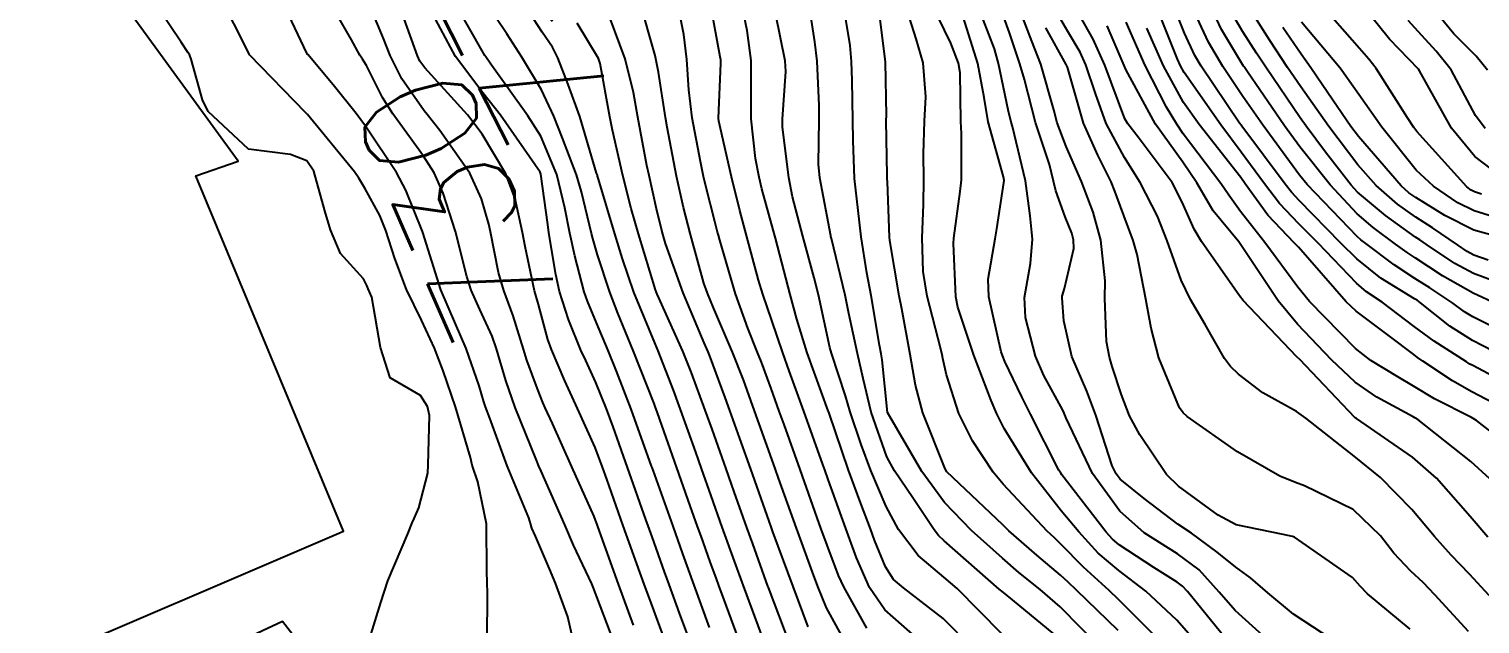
# Model space of a CAD drawing. Header units: metres. Extents: x 318500 to 325275, y 7408834 to 7428799.
# Drawn here: x 323274.73 to 323324.43, y 7418427.16 to 7418447.55 of the extents above; entities that cross this region are included whole.
import ezdxf
from ezdxf.enums import TextEntityAlignment as Align

# ---------------------------------------------------------------- set-up
doc = ezdxf.new("R2010")
doc.units = ezdxf.units.M
doc.header["$MEASUREMENT"] = 0
for name, color, linetype in [('Cotas', 45, 'Continuous'), ('Curvas de Nivel 1m', 11, 'Continuous'), ('Curvas de Nivel 5m', 15, 'Continuous'), ('Edificações', 30, 'Continuous'), ('Vias Primárias', 230, 'Continuous')]:
    doc.layers.add(name, color=color, linetype=linetype)
doc.styles.add('Style-STANDARD', font='STANDARD.shx')

msp = doc.modelspace()

# ---------------------------------------------------------------- linework, layer by layer
at = {"layer": 'Curvas de Nivel 1m', "flags": 128}
for points, elevation in [([(323286.393, 7418426.645), (323286.788, 7418427.899), (323287.023, 7418428.636), (323287.707, 7418430.256), (323287.854, 7418430.623), (323287.926, 7418430.779), (323288.088, 7418431.137), (323288.394, 7418432.329), (323288.409, 7418432.617), (323288.447, 7418434.305), (323288.385, 7418434.618), (323288.144, 7418434.989), (323287.107, 7418435.593), (323286.777, 7418436.641), (323286.476, 7418438.355), (323286.35, 7418438.648), (323286.305, 7418438.762), (323286.195, 7418438.983), (323285.404, 7418439.859), (323285.064, 7418440.667), (323284.871, 7418441.315), (323284.494, 7418442.676), (323284.245, 7418443.027), (323283.687, 7418443.247), (323282.251, 7418443.428), (323280.871, 7418444.721), (323280.674, 7418445.124), (323280.288, 7418446.517), (323280.232, 7418446.674), (323280.188, 7418446.732), (323279.939, 7418447.092), (323278.84, 7418448.752)], 726), ([(323290.423, 7418426.594), (323290.441, 7418428.208), (323290.425, 7418428.595), (323290.413, 7418428.944), (323290.4, 7418430.595), (323290.101, 7418432.032), (323289.917, 7418432.602), (323289.851, 7418432.866), (323289.346, 7418434.608), (323288.924, 7418435.84), (323288.622, 7418436.615), (323288.174, 7418437.576), (323287.662, 7418438.628), (323287.262, 7418439.69), (323286.96, 7418440.639), (323286.746, 7418441.163), (323286.234, 7418442.091), (323286.027, 7418442.442), (323285.886, 7418442.655), (323284.269, 7418444.62), (323284.217, 7418444.681), (323282.29, 7418446.661), (323282.275, 7418446.685), (323282.249, 7418446.742), (323281.261, 7418448.716)], 727), ([(323293.382, 7418426.55), (323293.192, 7418427.404), (323292.771, 7418428.559), (323292.556, 7418429.054), (323292.076, 7418430.172), (323291.953, 7418430.446), (323291.923, 7418430.572), (323291.858, 7418430.798), (323291.116, 7418432.585), (323290.516, 7418434.212), (323290.373, 7418434.597), (323290.314, 7418434.77), (323290.147, 7418435.325), (323289.705, 7418436.605), (323289.339, 7418437.442), (323288.844, 7418438.613), (323288.219, 7418440.58), (323288.211, 7418440.611), (323287.635, 7418442.03), (323287.316, 7418442.634), (323286.263, 7418444.215), (323285.935, 7418444.655), (323285.194, 7418445.581), (323284.29, 7418446.658), (323284.273, 7418446.68), (323284.249, 7418446.722), (323283.327, 7418448.69)], 728), ([(323294.771, 7418426.533), (323294.058, 7418428.421), (323294.011, 7418428.541), (323293.386, 7418429.863), (323293.086, 7418430.555), (323292.277, 7418432.398), (323292.2, 7418432.569), (323292.113, 7418432.773), (323291.388, 7418434.581), (323291.062, 7418435.5), (323290.74, 7418436.591), (323290.593, 7418437.02), (323290.18, 7418437.932), (323289.882, 7418438.603), (323289.733, 7418439.069), (323289.337, 7418440.609), (323288.919, 7418441.927), (323288.615, 7418442.616), (323288.249, 7418443.195), (323287.191, 7418444.636), (323286.838, 7418445.201), (323286.287, 7418446.302), (323286.154, 7418446.518), (323286.066, 7418446.653), (323285.782, 7418447.173), (323284.921, 7418448.671)], 729), ([(323297.401, 7418426.499), (323297.016, 7418427.535), (323296.661, 7418428.511), (323296.503, 7418428.952), (323296.076, 7418430.145), (323295.944, 7418430.521), (323295.862, 7418430.743), (323295.23, 7418432.529), (323294.743, 7418433.922), (323294.518, 7418434.536), (323294.149, 7418435.437), (323293.8, 7418436.189), (323293.634, 7418436.548), (323293.211, 7418437.59), (323292.905, 7418438.559), (323292.778, 7418439.141), (323292.539, 7418440.565), (323292.501, 7418440.844), (323292.268, 7418442.57), (323292.241, 7418442.644), (323290.882, 7418444.591), (323290.281, 7418445.363), (323289.346, 7418446.61), (323288.319, 7418448.519)], 732), ([(323298.038, 7418427.045), (323297.512, 7418428.498), (323297.128, 7418429.561), (323296.791, 7418430.509), (323296.109, 7418432.434), (323296.077, 7418432.52), (323296.06, 7418432.571), (323295.353, 7418434.528), (323294.857, 7418435.829), (323294.572, 7418436.536), (323294.174, 7418437.486), (323293.863, 7418438.223), (323293.749, 7418438.547), (323293.429, 7418439.772), (323293.256, 7418440.554), (323293.091, 7418441.419), (323292.809, 7418442.561), (323292.26, 7418443.873), (323291.822, 7418444.577), (323290.549, 7418446.344), (323290.375, 7418446.599), (323290.344, 7418446.643), (323290.301, 7418446.719), (323289.227, 7418448.611)], 733), ([(323299.101, 7418426.474), (323298.54, 7418427.995), (323298.358, 7418428.486), (323298.28, 7418428.704), (323298.068, 7418429.287), (323297.75, 7418430.168), (323297.633, 7418430.497), (323297.379, 7418431.213), (323296.922, 7418432.508), (323296.261, 7418434.395), (323296.217, 7418434.519), (323296.196, 7418434.575), (323296.142, 7418434.715), (323295.425, 7418436.527), (323294.9, 7418437.812), (323294.622, 7418438.536), (323294.209, 7418439.807), (323294.05, 7418440.375), (323294.004, 7418440.543), (323293.659, 7418441.973), (323293.488, 7418442.551), (323293.01, 7418443.807), (323292.712, 7418444.563), (323292.283, 7418445.463), (323291.61, 7418446.58), (323291.096, 7418447.377), (323290.319, 7418448.535)], 734), ([(323302.756, 7418426.429), (323302.049, 7418427.714), (323301.754, 7418428.443), (323301.568, 7418428.942), (323301.017, 7418430.451), (323300.405, 7418432.157), (323300.296, 7418432.458), (323300.118, 7418432.965), (323299.582, 7418434.468), (323299.2, 7418435.524), (323298.828, 7418436.48), (323298.182, 7418437.989), (323297.97, 7418438.493), (323297.85, 7418438.84), (323297.395, 7418440.502), (323297.154, 7418441.431), (323296.914, 7418442.51), (323296.595, 7418444.186), (323296.538, 7418444.516), (323296.293, 7418446.068), (323296.207, 7418446.521), (323296.179, 7418446.643), (323295.645, 7418448.527)], 738), ([(323303.435, 7418427.023), (323302.645, 7418428.431), (323302.457, 7418428.827), (323302.074, 7418429.864), (323301.858, 7418430.442), (323301.733, 7418430.796), (323301.142, 7418432.45), (323300.594, 7418433.995), (323300.427, 7418434.457), (323300.148, 7418435.233), (323299.824, 7418436.132), (323299.689, 7418436.467), (323299.351, 7418437.293), (323298.926, 7418438.479), (323298.396, 7418440.308), (323298.346, 7418440.488), (323298.32, 7418440.588), (323298.225, 7418440.952), (323297.91, 7418442.168), (323297.836, 7418442.496), (323297.733, 7418443.013), (323297.449, 7418444.502), (323297.33, 7418445.459), (323297.269, 7418446.505), (323297.163, 7418447.361), (323296.933, 7418448.511)], 739), ([(323301.423, 7418427.063), (323300.904, 7418428.452), (323300.212, 7418430.325), (323300.166, 7418430.459), (323300.083, 7418430.682), (323299.451, 7418432.47), (323299.078, 7418433.523), (323298.738, 7418434.481), (323298.581, 7418434.92), (323298.156, 7418436.067), (323298.043, 7418436.376), (323297.995, 7418436.492), (323297.859, 7418436.801), (323297.14, 7418438.506), (323296.536, 7418440.194), (323296.438, 7418440.517), (323296.396, 7418440.692), (323296.229, 7418441.39), (323295.972, 7418442.523), (323295.896, 7418442.873), (323295.59, 7418444.527), (323295.443, 7418445.368), (323295.153, 7418446.531), (323294.459, 7418448.398)], 737), ([(323307.012, 7418426.37), (323306.044, 7418427.346), (323304.688, 7418428.401), (323304.347, 7418428.69), (323304.067, 7418429.123), (323303.694, 7418430.034), (323303.55, 7418430.418), (323303.225, 7418431.291), (323302.806, 7418432.43), (323302.139, 7418434.388), (323302.122, 7418434.44), (323302.11, 7418434.47), (323301.391, 7418436.448), (323301.027, 7418437.602), (323300.802, 7418438.454), (323300.301, 7418440.377), (323300.277, 7418440.459), (323300.222, 7418440.668), (323299.838, 7418442.068), (323299.74, 7418442.468), (323299.611, 7418443.108), (323299.465, 7418444.472), (323299.464, 7418445.291), (323299.468, 7418446.472), (323299.331, 7418447.496), (323299.121, 7418448.478)], 741), ([(323308.037, 7418426.834), (323306.528, 7418428.375), (323306.064, 7418428.771), (323305.187, 7418429.509), (323304.51, 7418430.404), (323304.092, 7418431.191), (323303.569, 7418432.418), (323303.238, 7418433.309), (323302.863, 7418434.429), (323302.697, 7418434.983), (323302.22, 7418436.439), (323302.163, 7418436.635), (323301.771, 7418438.444), (323301.628, 7418439.017), (323301.237, 7418440.45), (323300.886, 7418441.801), (323300.757, 7418442.455), (323300.544, 7418444.179), (323300.542, 7418444.457), (323300.658, 7418446.093), (323300.637, 7418446.457), (323300.316, 7418448.033)], 742), ([(323310.035, 7418426.648), (323308.422, 7418427.987), (323308.059, 7418428.282), (323307.967, 7418428.361), (323306.076, 7418430.012), (323305.886, 7418430.191), (323305.733, 7418430.385), (323305.006, 7418431.487), (323304.381, 7418432.406), (323304.117, 7418432.888), (323303.58, 7418434.418), (323303.305, 7418435.576), (323303.107, 7418436.426), (323302.812, 7418437.799), (323302.685, 7418438.433), (323302.219, 7418440.369), (323302.2, 7418440.44), (323302.194, 7418440.466), (323301.825, 7418442.444), (323301.777, 7418442.915), (323301.793, 7418444.445), (323301.8, 7418444.922), (323301.726, 7418446.446), (323301.65, 7418447.103), (323301.447, 7418448.449)], 743), ([(323311.472, 7418426.308), (323310.051, 7418427.747), (323309.366, 7418428.34), (323308.64, 7418428.926), (323308.071, 7418429.414), (323307.011, 7418430.371), (323306.094, 7418431.32), (323305.311, 7418432.392), (323304.14, 7418434.41), (323303.958, 7418436.213), (323303.923, 7418436.414), (323303.86, 7418436.72), (323303.576, 7418438.419), (323303.431, 7418439.192), (323303.236, 7418440.425), (323303.132, 7418441.329), (323303.013, 7418442.428), (323302.965, 7418443.724), (323302.956, 7418444.43), (323302.933, 7418445.787), (323302.906, 7418446.431), (323302.856, 7418446.982), (323302.616, 7418448.436)], 744), ([(323313.761, 7418426.283), (323312.055, 7418428), (323311.727, 7418428.305), (323310.856, 7418429.107), (323310.076, 7418429.894), (323309.853, 7418430.109), (323309.606, 7418430.337), (323308.104, 7418431.949), (323307.762, 7418432.363), (323307.054, 7418433.443), (323306.584, 7418434.376), (323306.153, 7418435.699), (323306.031, 7418436.254), (323306.007, 7418436.382), (323305.963, 7418436.583), (323305.498, 7418438.39), (323305.357, 7418439.238), (323305.325, 7418440.393), (323305.37, 7418441.531), (323305.379, 7418442.393), (323305.37, 7418443.276), (323305.401, 7418444.393), (323305.446, 7418445.229), (323305.354, 7418446.394), (323305.116, 7418447.206), (323304.745, 7418448.404)], 746), ([(323317.587, 7418426.227), (323316.051, 7418427.627), (323315.494, 7418428.258), (323314.811, 7418429.013), (323314.073, 7418429.564), (323312.933, 7418430.291), (323312.091, 7418431.024), (323311.157, 7418432.314), (323310.254, 7418434.212), (323310.215, 7418434.329), (323310.193, 7418434.382), (323310.142, 7418434.483), (323309.49, 7418435.677), (323309.21, 7418436.344), (323308.868, 7418437.662), (323308.829, 7418438.35), (323309.036, 7418439.519), (323309.101, 7418440.347), (323309.026, 7418441.146), (323308.864, 7418442.351), (323308.415, 7418444.211), (323308.372, 7418444.358), (323308.276, 7418444.778), (323307.945, 7418446.364), (323307.798, 7418446.872), (323307.224, 7418448.371)], 749), ([(323322.042, 7418426.985), (323320.581, 7418428.192), (323320.327, 7418428.461), (323320.066, 7418428.759), (323318.338, 7418429.957), (323318.079, 7418430.133), (323318.015, 7418430.157), (323317.687, 7418430.226), (323316.085, 7418430.561), (323315.463, 7418430.886), (323314.104, 7418431.888), (323313.689, 7418432.284), (323312.776, 7418433.648), (323312.424, 7418434.297), (323312.147, 7418435.008), (323311.837, 7418435.985), (323311.74, 7418436.306), (323311.636, 7418436.84), (323311.584, 7418438.309), (323311.588, 7418438.921), (323311.447, 7418440.312), (323311.185, 7418441.272), (323310.779, 7418442.322), (323310.258, 7418443.522), (323309.951, 7418444.335), (323309.833, 7418444.78), (323309.386, 7418446.344), (323309.085, 7418447.126), (323308.609, 7418448.356)], 751), ([(323324.75, 7418428.133), (323324.067, 7418428.868), (323323.445, 7418429.521), (323322.871, 7418430.158), (323322.094, 7418431.087), (323321.026, 7418432.186), (323320.121, 7418432.912), (323318.464, 7418434.217), (323318.142, 7418434.439), (323316.99, 7418435.079), (323316.155, 7418435.722), (323315.888, 7418435.985), (323315.678, 7418436.257), (323315.021, 7418437.424), (323314.516, 7418438.275), (323314.2, 7418438.945), (323313.715, 7418440.285), (323313.38, 7418441.137), (323312.79, 7418442.294), (323312.253, 7418443.149), (323311.632, 7418444.31), (323311.261, 7418445.34), (323310.933, 7418446.321), (323310.733, 7418446.752), (323310.311, 7418447.466), (323309.995, 7418448.013)], 753), ([(323324.702, 7418430.134), (323324.091, 7418430.847), (323322.943, 7418432.158), (323322.121, 7418432.876), (323320.198, 7418434.199), (323320.161, 7418434.22), (323320.14, 7418434.237), (323318.257, 7418436.219), (323318.162, 7418436.321), (323316.317, 7418438.248), (323316.192, 7418438.404), (323314.894, 7418440.27), (323314.64, 7418440.689), (323314.233, 7418441.611), (323313.883, 7418442.284), (323312.72, 7418443.838), (323312.365, 7418444.299), (323312.272, 7418444.466), (323311.582, 7418446.311), (323311.187, 7418447.195), (323310.548, 7418448.327)], 754), ([(323326.149, 7418434.97), (323324.383, 7418435.913), (323324.159, 7418436.032), (323324.088, 7418436.069), (323323.969, 7418436.143), (323322.857, 7418436.847), (323322.178, 7418437.36), (323321.079, 7418438.187), (323320.545, 7418438.544), (323320.2, 7418438.834), (323318.893, 7418440.213), (323318.227, 7418440.875), (323317.569, 7418441.566), (323317.056, 7418442.238), (323316.256, 7418443.329), (323315.555, 7418444.261), (323314.297, 7418446.062), (323314.172, 7418446.281), (323314.066, 7418446.519), (323313.365, 7418448.29)], 758), ([(323325.634, 7418436.125), (323324.171, 7418436.88), (323323.394, 7418437.368), (323322.396, 7418438.167), (323322.277, 7418438.255), (323322.192, 7418438.305), (323321.031, 7418439.016), (323320.212, 7418439.669), (323319.67, 7418440.206), (323318.235, 7418441.675), (323317.97, 7418441.956), (323317.76, 7418442.227), (323316.27, 7418444.224), (323316.249, 7418444.25), (323316.2, 7418444.322), (323314.881, 7418446.271), (323314.667, 7418446.638), (323314.311, 7418447.409), (323313.957, 7418448.284)], 759), ([(323324.99, 7418438.132), (323324.195, 7418438.495), (323323.144, 7418439.096), (323322.213, 7418439.704), (323321.935, 7418439.893), (323321.534, 7418440.18), (323320.776, 7418440.743), (323320.23, 7418441.216), (323319.302, 7418442.209), (323318.259, 7418443.509), (323317.741, 7418444.228), (323316.468, 7418446.077), (323316.351, 7418446.249), (323316.331, 7418446.28), (323316.301, 7418446.327), (323315.579, 7418447.527), (323315.238, 7418448.266)], 761), ([(323324.716, 7418439.632), (323324.215, 7418439.804), (323323.995, 7418439.921), (323323.664, 7418440.148), (323322.802, 7418440.737), (323322.229, 7418441.104), (323321.601, 7418441.546), (323320.874, 7418442.19), (323320.25, 7418442.895), (323319.251, 7418444.21), (323318.29, 7418445.562), (323317.839, 7418446.227), (323317.231, 7418447.158), (323316.536, 7418448.247)], 763), ([(323324.484, 7418441.891), (323324.238, 7418441.973), (323324.128, 7418442.031), (323323.98, 7418442.144), (323322.268, 7418444.041), (323322.166, 7418444.172), (323321.943, 7418444.507), (323320.872, 7418446.191), (323320.621, 7418446.513), (323320.307, 7418446.881), (323319.123, 7418448.212)], 766), ([(323325.636, 7418442.126), (323324.256, 7418443.183), (323323.453, 7418444.152), (323322.354, 7418446.115), (323322.321, 7418446.17), (323321.328, 7418447.203), (323320.528, 7418448.197)], 767), ([(323324.692, 7418446.136), (323324.305, 7418446.617), (323323.541, 7418447.38), (323322.896, 7418448.161)], 769), ([(323296.546, 7418426.512), (323296.05, 7418427.855), (323295.806, 7418428.523), (323295.653, 7418428.936), (323295.081, 7418430.53), (323294.52, 7418432.12), (323294.376, 7418432.537), (323294.12, 7418433.208), (323293.516, 7418434.549), (323293.082, 7418435.488), (323292.63, 7418436.563), (323292.508, 7418436.908), (323292.183, 7418438.111), (323292.081, 7418438.464), (323292.052, 7418438.572), (323291.729, 7418440.093), (323291.633, 7418440.579), (323291.379, 7418441.73), (323291.063, 7418442.588), (323290.26, 7418443.949), (323289.751, 7418444.605), (323288.294, 7418446.217), (323288.12, 7418446.446), (323288.037, 7418446.624), (323287.579, 7418447.901)], 731), ([(323300.802, 7418426.452), (323300.059, 7418428.413), (323300.044, 7418428.46), (323299.52, 7418429.914), (323299.321, 7418430.471), (323298.89, 7418431.686), (323298.608, 7418432.483), (323298.13, 7418433.835), (323297.894, 7418434.494), (323297.423, 7418435.771), (323297.126, 7418436.506), (323296.25, 7418438.458), (323296.225, 7418438.519), (323296.191, 7418438.616), (323295.604, 7418440.526), (323295.354, 7418441.403), (323295.076, 7418442.532), (323294.722, 7418444.077), (323294.628, 7418444.536), (323294.297, 7418446.365), (323294.236, 7418446.541), (323293.503, 7418447.743)], 736), ([(323314.951, 7418426.266), (323314.045, 7418427.293), (323312.987, 7418428.291), (323312.067, 7418428.993), (323311.356, 7418429.594), (323310.691, 7418430.321), (323310.091, 7418431.037), (323309.073, 7418432.346), (323308.132, 7418433.859), (323307.882, 7418434.363), (323307.686, 7418434.823), (323307.094, 7418436.371), (323306.548, 7418438.013), (323306.476, 7418438.377), (323306.402, 7418440.193), (323306.411, 7418440.378), (323306.632, 7418441.98), (323306.672, 7418442.376), (323306.672, 7418443.968), (323306.653, 7418444.376), (323306.624, 7418446.048), (323306.571, 7418446.377), (323306.307, 7418447.065), (323305.878, 7418447.949)], 747), ([(323316.03, 7418426.281), (323314.414, 7418428.275), (323314.241, 7418428.457), (323314.063, 7418428.594), (323313.26, 7418429.096), (323312.076, 7418429.875), (323311.844, 7418430.07), (323311.627, 7418430.307), (323310.109, 7418432.274), (323310.071, 7418432.331), (323310.01, 7418432.433), (323309.04, 7418434.346), (323308.738, 7418434.943), (323308.158, 7418436.161), (323308.075, 7418436.361), (323308.032, 7418436.491), (323307.609, 7418438.366), (323307.586, 7418438.98), (323307.822, 7418440.364), (323307.886, 7418440.701), (323308.132, 7418442.361), (323308.116, 7418442.487), (323307.587, 7418444.367), (323307.454, 7418445.197), (323307.229, 7418446.371), (323306.731, 7418447.961)], 748), ([(323324.042, 7418426.91), (323322.884, 7418428.158), (323322.484, 7418428.584), (323322.068, 7418428.977), (323321.479, 7418429.584), (323321.02, 7418430.186), (323320.093, 7418431.08), (323318.424, 7418431.898), (323318.107, 7418432.009), (323317.574, 7418432.228), (323316.122, 7418433.063), (323314.403, 7418434.276), (323314.261, 7418434.398), (323314.143, 7418434.571), (323313.429, 7418436.287), (323313.17, 7418437.295), (323312.984, 7418438.292), (323312.685, 7418439.823), (323312.549, 7418440.297), (323312.229, 7418441.155), (323311.929, 7418441.996), (323311.804, 7418442.307), (323311.343, 7418443.225), (323310.855, 7418444.321), (323310.299, 7418446.236), (323310.257, 7418446.331), (323309.559, 7418447.588)], 752), ([(323326.119, 7418432.727), (323324.314, 7418434.138), (323324.141, 7418434.242), (323322.869, 7418434.881), (323322.151, 7418435.309), (323321.612, 7418435.635), (323320.691, 7418436.192), (323320.166, 7418436.604), (323318.593, 7418438.216), (323318.197, 7418438.707), (323317.058, 7418440.237), (323316.689, 7418440.707), (323316.23, 7418441.297), (323315.834, 7418441.854), (323315.555, 7418442.26), (323314.265, 7418443.961), (323314.043, 7418444.282), (323313.699, 7418444.866), (323312.96, 7418446.293), (323312.315, 7418447.785)], 756), ([(323326.049, 7418434.121), (323324.15, 7418435.119), (323323.492, 7418435.488), (323322.478, 7418436.165), (323322.29, 7418436.296), (323322.163, 7418436.39), (323321.336, 7418437.019), (323320.185, 7418437.884), (323319.848, 7418438.203), (323318.218, 7418440.073), (323318.068, 7418440.222), (323317.162, 7418441.169), (323316.393, 7418442.248), (323316.243, 7418442.462), (323314.808, 7418444.272), (323314.281, 7418445.027), (323313.59, 7418446.287), (323313.025, 7418447.58)], 757), ([(323325.714, 7418438.608), (323324.205, 7418439.166), (323323.571, 7418439.51), (323322.603, 7418440.164), (323322.372, 7418440.319), (323322.222, 7418440.418), (323321.198, 7418441.154), (323320.238, 7418441.962), (323320.016, 7418442.202), (323319.142, 7418443.326), (323318.474, 7418444.218), (323318.274, 7418444.501), (323317.098, 7418446.238), (323316.781, 7418446.719), (323316.312, 7418447.446), (323316.011, 7418447.949)], 762), ([(323326.171, 7418440.12), (323324.225, 7418440.656), (323323.233, 7418441.158), (323322.236, 7418441.771), (323321.998, 7418441.934), (323321.736, 7418442.178), (323320.265, 7418443.869), (323320.005, 7418444.203), (323319.388, 7418445.104), (323318.637, 7418446.217), (323318.305, 7418446.687), (323317.678, 7418447.594)], 764), ([(323324.608, 7418444.137), (323324.277, 7418444.59), (323323.446, 7418446.153), (323322.935, 7418446.789), (323322.313, 7418447.46), (323321.976, 7418447.835)], 768)]:
    msp.add_lwpolyline(points, dxfattribs=dict(at, elevation=elevation))
at = {"layer": 'Curvas de Nivel 5m', "flags": 128}
for points, elevation in [([(323295.441, 7418427.124), (323294.922, 7418428.531), (323294.271, 7418430.345), (323294.203, 7418430.539), (323294.085, 7418430.843), (323293.331, 7418432.552), (323292.663, 7418434.031), (323292.413, 7418434.566), (323292.331, 7418434.756), (323292.146, 7418435.218), (323291.788, 7418436.207), (323291.675, 7418436.577), (323291.311, 7418437.717), (323290.996, 7418438.588), (323290.819, 7418439.21), (323290.545, 7418440.595), (323290.486, 7418440.859), (323290.231, 7418441.734), (323289.832, 7418442.604), (323288.81, 7418444.066), (323288.375, 7418444.619), (323288.272, 7418444.747), (323287.503, 7418445.846), (323287.108, 7418446.638), (323286.878, 7418447.221), (323286.319, 7418448.571)], 730), ([(323299.903, 7418426.59), (323299.205, 7418428.473), (323298.899, 7418429.309), (323298.48, 7418430.484), (323298.096, 7418431.558), (323297.765, 7418432.495), (323297.571, 7418433.046), (323297.051, 7418434.506), (323296.809, 7418435.173), (323296.279, 7418436.518), (323296.164, 7418436.799), (323295.451, 7418438.527), (323295.062, 7418439.677), (323294.799, 7418440.534), (323294.239, 7418442.4), (323294.207, 7418442.508), (323294.2, 7418442.541), (323294.176, 7418442.606), (323293.598, 7418444.55), (323293.196, 7418445.646), (323292.846, 7418446.562), (323292.659, 7418446.92), (323292.309, 7418447.442), (323291.863, 7418448.125)], 735), ([(323305.479, 7418426.388), (323304.049, 7418427.651), (323303.521, 7418428.418), (323303.077, 7418429.432), (323302.709, 7418430.431), (323302.105, 7418432.118), (323301.991, 7418432.441), (323301.923, 7418432.632), (323301.274, 7418434.449), (323300.772, 7418435.836), (323300.555, 7418436.456), (323300.176, 7418437.558), (323299.868, 7418438.465), (323299.723, 7418438.941), (323299.311, 7418440.474), (323299.08, 7418441.329), (323298.793, 7418442.482), (323298.364, 7418444.393), (323298.354, 7418444.489), (323298.424, 7418446.362), (323298.424, 7418446.488), (323298.41, 7418446.597), (323298.307, 7418447.157), (323298.098, 7418448.273)], 740), ([(323320.03, 7418426.2), (323318.049, 7418427.498), (323317.162, 7418428.233), (323316.57, 7418428.747), (323316.069, 7418429.105), (323315.433, 7418429.619), (323314.548, 7418430.273), (323314.085, 7418430.586), (323312.93, 7418431.459), (323312.107, 7418432.121), (323311.967, 7418432.302), (323311.837, 7418432.582), (323311.279, 7418434.313), (323310.964, 7418435.134), (323310.456, 7418436.326), (323310.178, 7418437.549), (323310.117, 7418438.331), (323310.125, 7418438.397), (323310.195, 7418438.662), (323310.519, 7418440.022), (323310.51, 7418440.326), (323310.45, 7418440.554), (323310.228, 7418441.113), (323309.901, 7418441.999), (323309.826, 7418442.336), (323309.682, 7418442.905), (323309.203, 7418444.346), (323308.829, 7418445.815), (323308.675, 7418446.354), (323308.575, 7418446.629), (323308.311, 7418447.417), (323307.971, 7418448.363)], 750), ([(323325.057, 7418437.251), (323324.183, 7418437.682), (323323.9, 7418437.858), (323323.497, 7418438.15), (323322.713, 7418438.677), (323322.202, 7418438.997), (323321.492, 7418439.464), (323320.521, 7418440.195), (323320.352, 7418440.328), (323320.222, 7418440.443), (323318.516, 7418442.217), (323318.245, 7418442.544), (323317.006, 7418444.239), (323316.285, 7418445.271), (323315.623, 7418446.26), (323315.132, 7418447.092), (323314.586, 7418448.276)], 760), ([(323312.04, 7418426.935), (323310.61, 7418428.322), (323310.329, 7418428.593), (323310.065, 7418428.835), (323309.254, 7418429.524), (323308.295, 7418430.357), (323308.083, 7418430.56), (323306.175, 7418432.379), (323306.111, 7418432.474), (323305.35, 7418434.392), (323305.098, 7418435.344), (323304.915, 7418436.399), (323304.63, 7418437.956), (323304.542, 7418438.405), (323304.218, 7418440.299), (323304.208, 7418440.41), (323304.134, 7418442.306), (323304.127, 7418442.412), (323304.122, 7418442.532), (323304.096, 7418444.413), (323304.1, 7418444.585), (323304.074, 7418446.413), (323303.871, 7418447.972)], 745), ([(323324.765, 7418432.133), (323324.119, 7418432.724), (323322.302, 7418434.168), (323322.202, 7418434.23), (323322.141, 7418434.264), (323320.894, 7418434.935), (323320.152, 7418435.448), (323319.349, 7418436.208), (323318.178, 7418437.437), (323317.517, 7418438.23), (323316.219, 7418440.191), (323316.176, 7418440.251), (323315.288, 7418441.322), (323314.732, 7418442.273), (323314.251, 7418442.987), (323313.314, 7418444.29), (323312.298, 7418446.161), (323312.241, 7418446.301), (323311.663, 7418447.66)], 755), ([(323325.403, 7418440.953), (323324.232, 7418441.317), (323323.676, 7418441.59), (323322.837, 7418442.161), (323322.248, 7418442.707), (323321.065, 7418444.188), (323320.287, 7418445.307), (323319.637, 7418446.207), (323318.316, 7418447.78)], 765)]:
    msp.add_lwpolyline(points, dxfattribs=dict(at, elevation=elevation))
at = {"layer": 'Edificações'}
for points in [[(323274.094, 7418425.46), (323285.501, 7418430.342), (323280.447, 7418442.518), (323281.896, 7418443.018), (323275.319, 7418452.063), (323269.41, 7418468.721), (323259.102, 7418465.173), (323258.768, 7418466.119), (323267.402, 7418469.235), (323262.498, 7418486.115), (323264.336, 7418486.349), (323263.166, 7418490.188), (323269.794, 7418490.911), (323268.974, 7418497.151), (323267.018, 7418497.081), (323266.493, 7418500.432), (323262.893, 7418505.435), (323262.648, 7418506.621), (323258.56, 7418506.587), (323258.385, 7418508.471), (323270.712, 7418510.047), (323268.304, 7418518.381), (323287.413, 7418513.123), (323285.897, 7418522.995)], [(323291.41, 7418416.917), (323283.414, 7418427.244), (323275.053, 7418423.344)]]:
    msp.add_lwpolyline(points, dxfattribs=at)
at = {"layer": 'Vias Primárias'}
for points in [[(323715.644, 7420145.548, 0), (323709.04, 7420132.939)], [(323831.088, 7420001.787, 0), (323833.844, 7420008.443, 0.220888)], [(322871.755, 7418055.651, 0.000002), (322880.943, 7418048.886, -0.018146)]]:
    msp.add_lwpolyline(points, format="xyb", dxfattribs=at)

# ---------------------------------------------------------------- texts
at = {"layer": 'Cotas', "style": 'Style-STANDARD'}
for s, rotation, p in [('735', 116.9745, (323291.01, 7418448.24, 735)), ('730', 113.6322, (323289.401, 7418441.474, 730))]:
    msp.add_text(s, height=4, rotation=rotation, dxfattribs=at).set_placement(p, align=Align.MIDDLE_CENTER)

doc.saveas('drawing.dxf')
